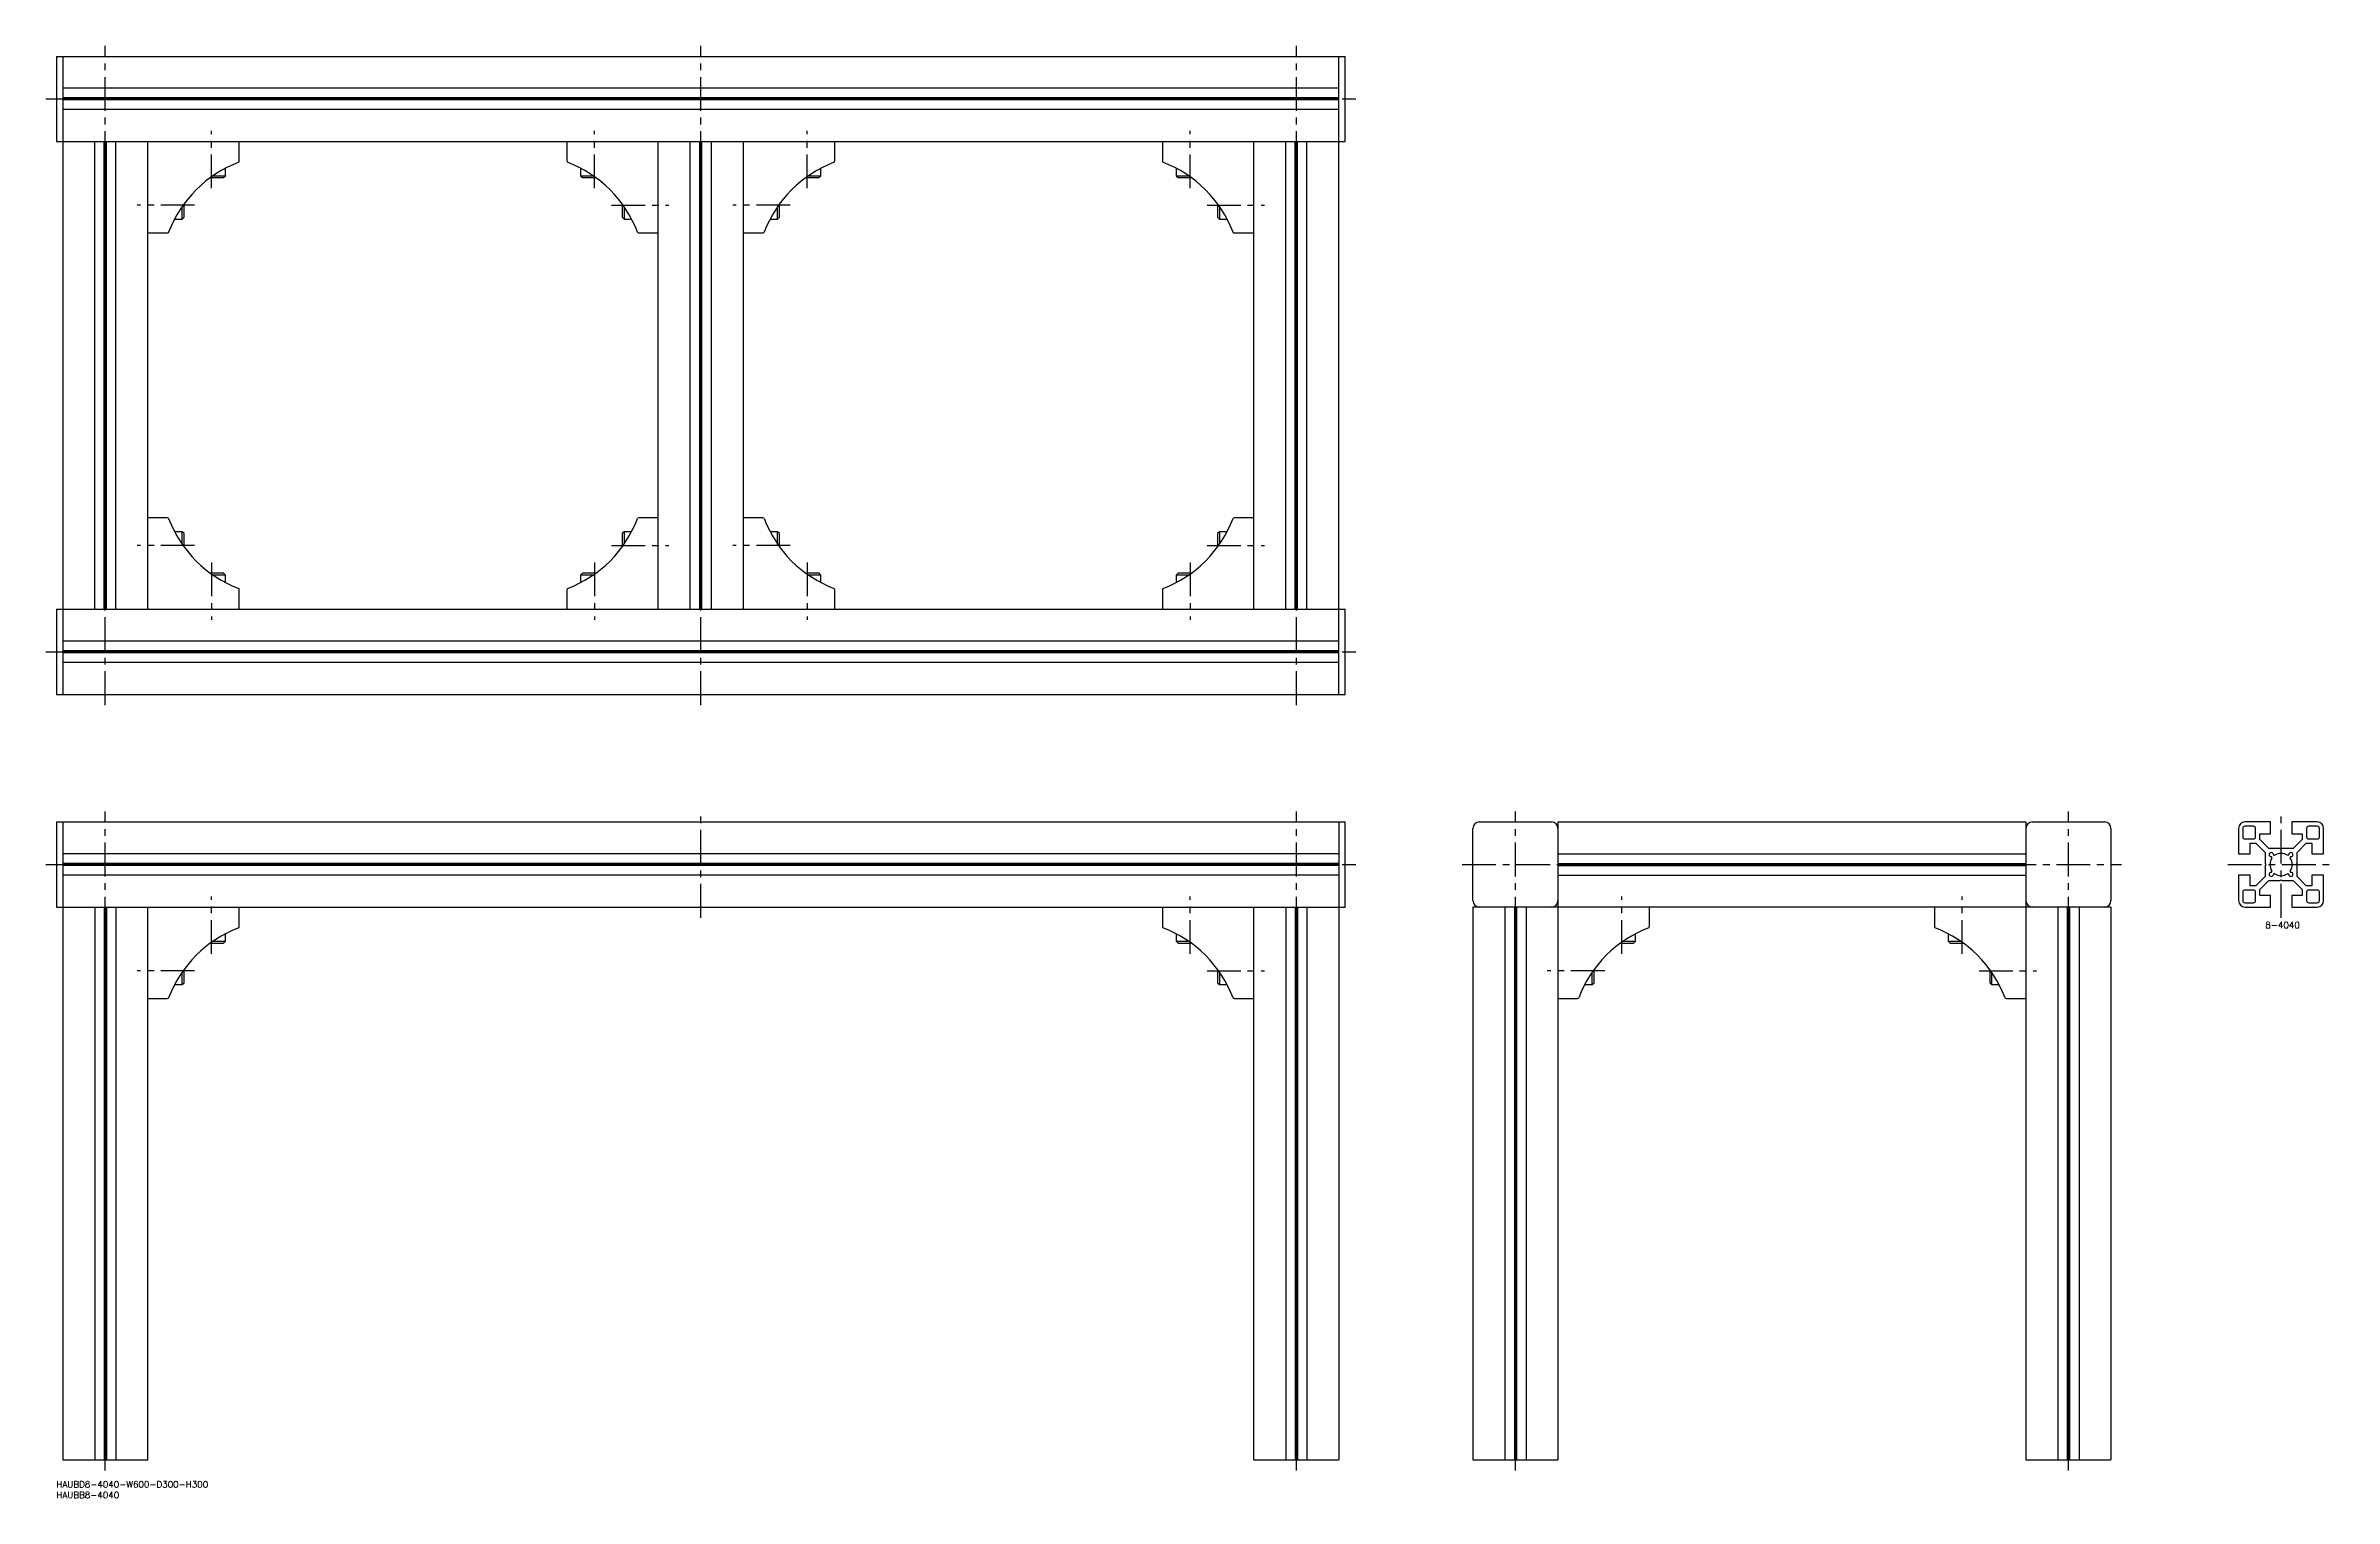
# Model space of a CAD drawing. Extents: x -5 to 1071, y -8 to 675.
import ezdxf

# ---------------------------------------------------------------- set-up
doc = ezdxf.new("R2010")
doc.units = 0
doc.header["$LTSCALE"] = 0.5
doc.linetypes.add('CENTER', pattern=[50.8, 31.75, -6.35, 6.35, -6.35])
for name, color, linetype in [('MSM_CENTER', 1, 'CENTER'), ('MSM_CONTINUOUS', 7, 'CONTINUOUS'), ('MSM_PART_NUMBER', 7, 'CONTINUOUS')]:
    doc.layers.add(name, color=color, linetype=linetype)
doc.styles.get("Standard").update_dxf_attribs({"font": 'txt.shx', "height": 3, "bigfont": 'bigfont.shx'})

# ---------------------------------------------------------------- blocks, each defined once
blk = doc.blocks.new('*U8')
at = {"layer": 'MSM_PART_NUMBER'}
blk.add_text('HAUBD8-4040-W600-D300-H300', height=3, dxfattribs=at).set_placement((0, -3))
blk = doc.blocks.new('*U9')
at = {"layer": 'MSM_PART_NUMBER'}
blk.add_text('HAUBB8-4040', height=3, dxfattribs=at).set_placement((0, -8))
blk = doc.blocks.new('*U10')
at = {"layer": 'MSM_PART_NUMBER'}
blk.add_text('8-4040', height=3, dxfattribs=at).set_placement((1038.6, 260))

msp = doc.modelspace()

# ---------------------------------------------------------------- linework, layer by layer
at = {"layer": 'MSM_CENTER'}
for p, q in [((23, 365), (23, 675)), ((303, 365), (303, 675)), ((583, 365), (583, 675)), ((-5, 650), (611, 650)), ((73, 608), (73, 635)), ((253, 608), (253, 635)), ((353, 608), (353, 635)), ((533, 608), (533, 635)), ((65, 600), (38, 600)), ((261, 600), (288, 600)), ((345, 600), (318, 600)), ((541, 600), (568, 600)), ((65, 440), (38, 440)), ((73, 432), (73, 405)), ((253, 432), (253, 405)), ((261, 440), (288, 440)), ((345, 440), (318, 440)), ((353, 432), (353, 405)), ((533, 432), (533, 405)), ((541, 440), (568, 440)), ((-5, 390), (611, 390)), ((23, 5), (23, 315)), ((303, 265), (303, 315)), ((583, 5), (583, 315)), ((686, 5), (686, 315)), ((946, 5), (946, 315)), ((1046, 265), (1046, 315)), ((-5, 290), (611, 290)), ((661, 290), (971, 290)), ((1021, 290), (1071, 290)), ((73, 248), (73, 275)), ((533, 248), (533, 275)), ((736, 248), (736, 275)), ((896, 248), (896, 275)), ((65, 240), (38, 240)), ((541, 240), (568, 240)), ((728, 240), (701, 240)), ((904, 240), (931, 240))]:
    msp.add_line(p, q, dxfattribs=at)
at = {"layer": 'MSM_CONTINUOUS'}
for p, q in [((0, 670), (606, 670)), ((0, 670), (0, 630)), ((3, 670), (3, 370)), ((603, 370), (603, 670)), ((606, 630), (606, 670)), ((603, 655), (3, 655)), ((603, 650.5), (3, 650.5)), ((603, 650), (3, 650)), ((603, 649.5), (3, 649.5)), ((603, 645), (3, 645)), ((0, 630), (606, 630)), ((18, 410), (18, 630)), ((22.5, 410), (22.5, 630)), ((23, 410), (23, 630)), ((23.5, 410), (23.5, 630)), ((28, 410), (28, 630)), ((43, 410), (43, 630)), ((86, 620.9), (86, 630)), ((240, 630), (240, 620.9)), ((283, 410), (283, 630)), ((298, 410), (298, 630)), ((302.5, 410), (302.5, 630)), ((303, 410), (303, 630)), ((303.5, 410), (303.5, 630)), ((308, 410), (308, 630)), ((323, 410), (323, 630)), ((366, 620.9), (366, 630)), ((520, 630), (520, 620.9)), ((563, 410), (563, 630)), ((578, 410), (578, 630)), ((582.5, 410), (582.5, 630)), ((583, 410), (583, 630)), ((583.5, 410), (583.5, 630)), ((588, 410), (588, 630)), ((73.6, 613.9), (79.5, 613.9)), ((78.6, 613), (79.5, 613.9)), ((79.5, 613.9), (79.5, 617.4)), ((246.5, 617.4), (246.5, 613.9)), ((246.5, 613.9), (247.4, 613)), ((246.5, 613.9), (252.4, 613.9)), ((353.6, 613.9), (359.5, 613.9)), ((358.6, 613), (359.5, 613.9)), ((359.5, 613.9), (359.5, 617.4)), ((526.5, 617.4), (526.5, 613.9)), ((526.5, 613.9), (527.4, 613)), ((526.5, 613.9), (532.4, 613.9)), ((72.4, 613), (78.6, 613)), ((247.4, 613), (253.6, 613)), ((352.4, 613), (358.6, 613)), ((527.4, 613), (533.6, 613)), ((55.6, 593.5), (59.1, 593.5)), ((59.1, 593.5), (59.1, 599.4)), ((59.1, 593.5), (60, 594.4)), ((60, 594.4), (60, 600.6)), ((266, 600.6), (266, 594.4)), ((266, 594.4), (266.9, 593.5)), ((266.9, 599.4), (266.9, 593.5)), ((266.9, 593.5), (270.4, 593.5)), ((335.6, 593.5), (339.1, 593.5)), ((339.1, 593.5), (339.1, 599.4)), ((339.1, 593.5), (340, 594.4)), ((340, 594.4), (340, 600.6)), ((546, 600.6), (546, 594.4)), ((546, 594.4), (546.9, 593.5)), ((546.9, 599.4), (546.9, 593.5)), ((546.9, 593.5), (550.4, 593.5)), ((43, 587), (52.1, 587)), ((273.9, 587), (283, 587)), ((323, 587), (332.1, 587)), ((553.9, 587), (563, 587)), ((52.1, 453), (43, 453)), ((283, 453), (273.9, 453)), ((332.1, 453), (323, 453)), ((563, 453), (553.9, 453)), ((59.1, 446.5), (55.6, 446.5)), ((60, 445.6), (59.1, 446.5)), ((59.1, 440.6), (59.1, 446.5)), ((60, 439.4), (60, 445.6)), ((266.9, 446.5), (266, 445.6)), ((266, 445.6), (266, 439.4)), ((270.4, 446.5), (266.9, 446.5)), ((266.9, 446.5), (266.9, 440.6)), ((339.1, 446.5), (335.6, 446.5)), ((340, 445.6), (339.1, 446.5)), ((339.1, 440.6), (339.1, 446.5)), ((340, 439.4), (340, 445.6)), ((546.9, 446.5), (546, 445.6)), ((546, 445.6), (546, 439.4)), ((550.4, 446.5), (546.9, 446.5)), ((546.9, 446.5), (546.9, 440.6)), ((78.6, 427), (72.4, 427)), ((79.5, 426.1), (73.6, 426.1)), ((79.5, 426.1), (78.6, 427)), ((79.5, 422.6), (79.5, 426.1)), ((247.4, 427), (246.5, 426.1)), ((246.5, 426.1), (246.5, 422.6)), ((252.4, 426.1), (246.5, 426.1)), ((253.6, 427), (247.4, 427)), ((358.6, 427), (352.4, 427)), ((359.5, 426.1), (353.6, 426.1)), ((359.5, 426.1), (358.6, 427)), ((359.5, 422.6), (359.5, 426.1)), ((527.4, 427), (526.5, 426.1)), ((526.5, 426.1), (526.5, 422.6)), ((532.4, 426.1), (526.5, 426.1)), ((533.6, 427), (527.4, 427)), ((0, 410), (606, 410)), ((0, 410), (0, 370)), ((86, 410), (86, 419.1)), ((240, 419.1), (240, 410)), ((366, 410), (366, 419.1)), ((520, 419.1), (520, 410)), ((606, 370), (606, 410)), ((603, 395), (3, 395)), ((603, 390.5), (3, 390.5)), ((603, 390), (3, 390)), ((603, 389.5), (3, 389.5)), ((603, 385), (3, 385)), ((0, 370), (606, 370)), ((0, 310), (0, 270)), ((0, 310), (606, 310)), ((3, 310), (3, 10)), ((603, 310), (603, 10)), ((606, 270), (606, 310)), ((666, 273), (666, 307)), ((669, 310), (703, 310)), ((706, 310), (706, 10)), ((706, 310), (926, 310)), ((926, 310), (926, 10)), ((929, 310), (963, 310)), ((966, 307), (966, 273)), ((1026, 307), (1026, 295)), ((1028, 307), (1028, 303)), ((1041, 310), (1029, 310)), ((1033, 308), (1029, 308)), ((1029, 302), (1033, 302)), ((1034, 303), (1034, 307)), ((1036, 304.5), (1041, 304.5)), ((1036, 301.8), (1036, 304.5)), ((1040.3, 297.5), (1036, 301.8)), ((1041, 304.5), (1041, 310)), ((1063, 310), (1051, 310)), ((1051, 310), (1051, 304.5)), ((1051, 304.5), (1056, 304.5)), ((1056, 301.8), (1051.7, 297.5)), ((1056, 304.5), (1056, 301.8)), ((1058, 307), (1058, 303)), ((1063, 308), (1059, 308)), ((1059, 302), (1063, 302)), ((1064, 303), (1064, 307)), ((1066, 295), (1066, 307)), ((603, 295), (3, 295)), ((706, 295), (926, 295)), ((1026, 295), (1031.5, 295)), ((1031.5, 295), (1031.5, 300)), ((1031.5, 300), (1034.2, 300)), ((1034.2, 300), (1038.5, 295.7)), ((1038.5, 295.7), (1038.5, 290.5)), ((1045.5, 297.5), (1040.3, 297.5)), ((1046, 297.2), (1045.5, 297.5)), ((1046.5, 297.5), (1046, 297.2)), ((1051.7, 297.5), (1046.5, 297.5)), ((1053.5, 295.7), (1057.8, 300)), ((1053.5, 290.5), (1053.5, 295.7)), ((1057.8, 300), (1060.5, 300)), ((1060.5, 300), (1060.5, 295)), ((1060.5, 295), (1066, 295)), ((603, 290.5), (3, 290.5)), ((603, 290), (3, 290)), ((603, 289.5), (3, 289.5)), ((603, 285), (3, 285)), ((706, 290.5), (926, 290.5)), ((706, 290), (926, 290)), ((706, 289.5), (926, 289.5)), ((706, 285), (926, 285)), ((1031.5, 285), (1026, 285)), ((1026, 285), (1026, 273)), ((1031.5, 280), (1031.5, 285)), ((1034.2, 280), (1031.5, 280)), ((1038.5, 284.3), (1034.2, 280)), ((1036, 278.2), (1040.3, 282.5)), ((1038.5, 290.5), (1038.8, 290)), ((1038.8, 290), (1038.5, 289.5)), ((1038.5, 289.5), (1038.5, 284.3)), ((1040.3, 282.5), (1045.5, 282.5)), ((1045.5, 282.5), (1046, 282.8)), ((1046, 282.8), (1046.5, 282.5)), ((1046.5, 282.5), (1051.7, 282.5)), ((1051.7, 282.5), (1056, 278.2)), ((1053.2, 290), (1053.5, 290.5)), ((1053.5, 289.5), (1053.2, 290)), ((1053.5, 284.3), (1053.5, 289.5)), ((1057.8, 280), (1053.5, 284.3)), ((1060.5, 280), (1057.8, 280)), ((1066, 285), (1060.5, 285)), ((1060.5, 285), (1060.5, 280)), ((1066, 273), (1066, 285)), ((0, 270), (606, 270)), ((18, 270), (18, 10)), ((22.5, 270), (22.5, 10)), ((23, 270), (23, 10)), ((23.5, 270), (23.5, 10)), ((28, 270), (28, 10)), ((43, 10), (43, 270)), ((86, 260.9), (86, 270)), ((520, 270), (520, 260.9)), ((563, 10), (563, 270)), ((578, 270), (578, 10)), ((582.5, 270), (582.5, 10)), ((583, 270), (583, 10)), ((583.5, 270), (583.5, 10)), ((588, 270), (588, 10)), ((966, 270), (666, 270)), ((666, 270), (666, 10)), ((681, 270), (681, 10)), ((685.5, 270), (685.5, 10)), ((686, 270), (686, 10)), ((686.5, 270), (686.5, 10)), ((691, 270), (691, 10)), ((749, 260.9), (749, 270)), ((883, 270), (883, 260.9)), ((941, 270), (941, 10)), ((945.5, 270), (945.5, 10)), ((946, 270), (946, 10)), ((946.5, 270), (946.5, 10)), ((951, 270), (951, 10)), ((966, 270), (966, 10)), ((1028, 277), (1028, 273)), ((1033, 278), (1029, 278)), ((1029, 272), (1033, 272)), ((1029, 270), (1041, 270)), ((1034, 273), (1034, 277)), ((1036, 275.5), (1036, 278.2)), ((1041, 275.5), (1036, 275.5)), ((1041, 270), (1041, 275.5)), ((1051, 275.5), (1051, 270)), ((1056, 275.5), (1051, 275.5)), ((1051, 270), (1063, 270)), ((1056, 278.2), (1056, 275.5)), ((1058, 277), (1058, 273)), ((1063, 278), (1059, 278)), ((1059, 272), (1063, 272)), ((1064, 273), (1064, 277)), ((72.4, 253), (78.6, 253)), ((73.6, 253.9), (79.5, 253.9)), ((78.6, 253), (79.5, 253.9)), ((79.5, 253.9), (79.5, 257.4)), ((526.5, 257.4), (526.5, 253.9)), ((526.5, 253.9), (527.4, 253)), ((526.5, 253.9), (532.4, 253.9)), ((527.4, 253), (533.6, 253)), ((735.4, 253), (741.6, 253)), ((736.6, 253.9), (742.5, 253.9)), ((741.6, 253), (742.5, 253.9)), ((742.5, 253.9), (742.5, 257.4)), ((889.5, 257.4), (889.5, 253.9)), ((889.5, 253.9), (890.4, 253)), ((889.5, 253.9), (895.4, 253.9)), ((890.4, 253), (896.6, 253)), ((59.1, 233.5), (59.1, 239.4)), ((60, 234.4), (60, 240.6)), ((546, 240.6), (546, 234.4)), ((546.9, 239.4), (546.9, 233.5)), ((722.1, 233.5), (722.1, 239.4)), ((723, 234.4), (723, 240.6)), ((909, 240.6), (909, 234.4)), ((909.9, 239.4), (909.9, 233.5)), ((43, 227), (52.1, 227)), ((55.6, 233.5), (59.1, 233.5)), ((59.1, 233.5), (60, 234.4)), ((546, 234.4), (546.9, 233.5)), ((546.9, 233.5), (550.4, 233.5)), ((553.9, 227), (563, 227)), ((706, 227), (715.1, 227)), ((718.6, 233.5), (722.1, 233.5)), ((722.1, 233.5), (723, 234.4)), ((909, 234.4), (909.9, 233.5)), ((909.9, 233.5), (913.4, 233.5)), ((916.9, 227), (926, 227)), ((3, 10), (43, 10)), ((563, 10), (603, 10)), ((666, 10), (706, 10)), ((926, 10), (966, 10))]:
    msp.add_line(p, q, dxfattribs=at)
for centre, radius, start, end in [((105.8, 567.2), 56.7, 110.7505, 159.2495), ((85, 620.9), 1, 315, 0), ((241, 620.9), 1, 180, 225), ((220.2, 567.2), 56.7, 20.7505, 69.2495), ((385.8, 567.2), 56.7, 110.7505, 159.2495), ((365, 620.9), 1, 315, 0), ((521, 620.9), 1, 180, 225), ((500.2, 567.2), 56.7, 20.7505, 69.2495), ((52.1, 588), 1, 270, 315), ((273.9, 588), 1, 225, 270), ((332.1, 588), 1, 270, 315), ((553.9, 588), 1, 225, 270), ((52.1, 452), 1, 45, 90), ((105.8, 472.8), 56.7, 200.7505, 249.2495), ((220.2, 472.8), 56.7, 290.7505, 339.2495), ((273.9, 452), 1, 90, 135), ((332.1, 452), 1, 45, 90), ((385.8, 472.8), 56.7, 200.7505, 249.2495), ((500.2, 472.8), 56.7, 290.7505, 339.2495), ((553.9, 452), 1, 90, 135), ((85, 419.1), 1, 0, 45), ((241, 419.1), 1, 135, 180), ((365, 419.1), 1, 0, 45), ((521, 419.1), 1, 135, 180), ((669, 307), 3, 90, 180), ((703, 307), 3, 0, 90), ((929, 307), 3, 90, 180), ((963, 307), 3, 0, 90), ((1029, 307), 3, 90, 180), ((1029, 307), 1, 90, 180), ((1029, 303), 1, 180, 270), ((1033, 307), 1, 0, 90), ((1033, 303), 1, 270, 0), ((1059, 307), 1, 90, 180), ((1059, 303), 1, 180, 270), ((1063, 307), 3, 0, 90), ((1063, 307), 1, 0, 90), ((1063, 303), 1, 270, 0), ((1041.4, 294.6), 1, 2.5352, 267.4648), ((1046, 290), 5.25, 145.5324, 214.4676), ((1041.3, 293.2), 0.4, 325.5324, 87.4648), ((1042.8, 294.7), 0.4, 182.5352, 304.4676), ((1046, 290), 5.25, 55.5324, 124.4676), ((1049.2, 294.7), 0.4, 235.5324, 357.4648), ((1050.6, 294.6), 1, 272.5352, 177.4648), ((1050.7, 293.2), 0.4, 92.5352, 214.4676), ((1046, 290), 5.25, 325.5324, 34.4676), ((1041.4, 285.4), 1, 92.5352, 357.4648), ((1041.3, 286.8), 0.4, 272.5352, 34.4676), ((1042.8, 285.3), 0.4, 55.5324, 177.4648), ((1046, 290), 5.25, 235.5324, 304.4676), ((1049.2, 285.3), 0.4, 2.5352, 124.4676), ((1050.6, 285.4), 1, 182.5352, 87.4648), ((1050.7, 286.8), 0.4, 145.5324, 267.4648), ((669, 273), 3, 180, 270), ((703, 273), 3, 270, 0), ((929, 273), 3, 180, 270), ((963, 273), 3, 270, 0), ((1029, 273), 3, 180, 270), ((1029, 277), 1, 90, 180), ((1029, 273), 1, 180, 270), ((1033, 277), 1, 0, 90), ((1033, 273), 1, 270, 0), ((1059, 277), 1, 90, 180), ((1059, 273), 1, 180, 270), ((1063, 277), 1, 0, 90), ((1063, 273), 1, 270, 0), ((1063, 273), 3, 270, 0), ((105.8, 207.2), 56.7, 110.7505, 159.2495), ((85, 260.9), 1, 315, 0), ((521, 260.9), 1, 180, 225), ((500.2, 207.2), 56.7, 20.7505, 69.2495), ((768.8, 207.2), 56.7, 110.7505, 159.2495), ((748, 260.9), 1, 315, 0), ((884, 260.9), 1, 180, 225), ((863.2, 207.2), 56.7, 20.7505, 69.2495), ((52.1, 228), 1, 270, 315), ((553.9, 228), 1, 225, 270), ((715.1, 228), 1, 270, 315), ((916.9, 228), 1, 225, 270)]:
    msp.add_arc(centre, radius, start, end, dxfattribs=at)

# ---------------------------------------------------------------- block references
for name in ['*U10', '*U8', '*U9']:
    msp.add_blockref(name, (0, 0), dxfattribs=at)

doc.saveas('drawing.dxf')
